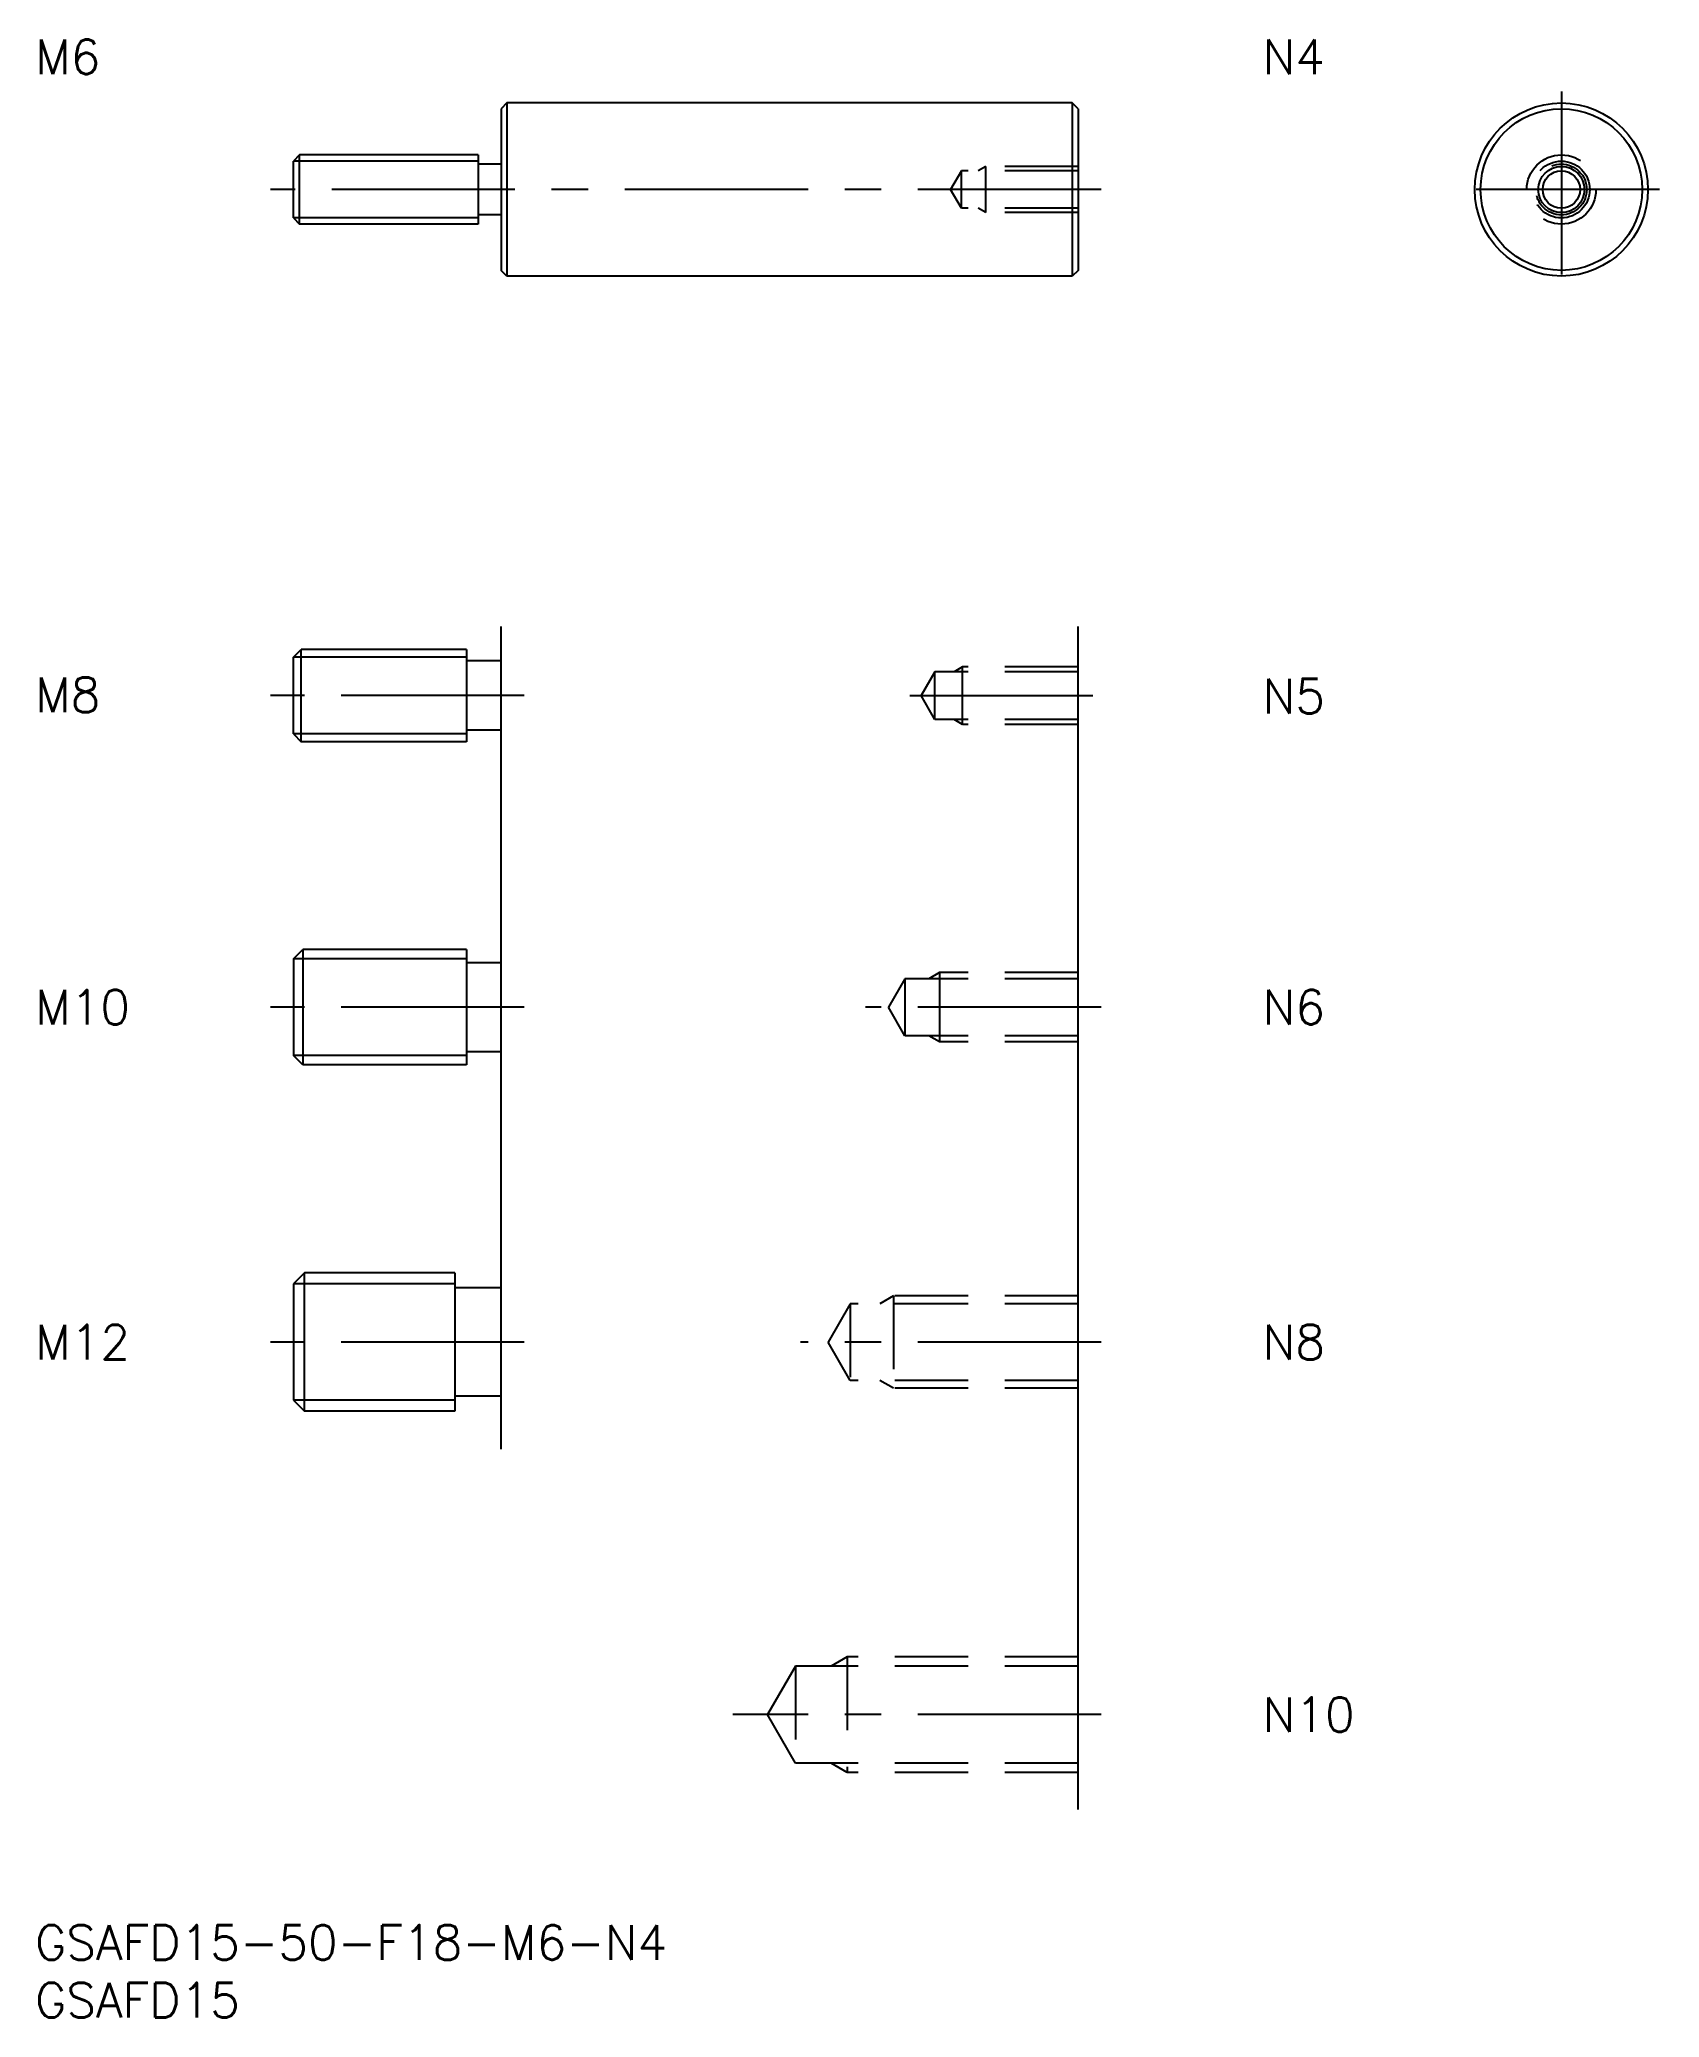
# Model space of a CAD drawing. Extents: x 0 to 141, y -8 to 163.
import ezdxf

# ---------------------------------------------------------------- set-up
doc = ezdxf.new("R2010")
doc.units = 0
doc.header["$LTSCALE"] = 0.5
doc.linetypes.add('CENTER', pattern=[50.8, 31.75, -6.35, 6.35, -6.35])
doc.linetypes.add('DASHED', pattern=[19.05, 12.7, -6.35])
for name, color, linetype in [('MSM_CENTER', 1, 'CENTER'), ('MSM_CONTINUOUS', 7, 'CONTINUOUS'), ('MSM_DASHED', 4, 'DASHED'), ('MSM_NARROW', 5, 'CONTINUOUS'), ('MSM_PART_NUMBER', 7, 'CONTINUOUS')]:
    doc.layers.add(name, color=color, linetype=linetype)
doc.styles.get("Standard").update_dxf_attribs({"font": 'txt.shx', "height": 3, "bigfont": 'bigfont.shx'})

# ---------------------------------------------------------------- blocks, each defined once
blk = doc.blocks.new('*U38')
at = {"layer": 'MSM_PART_NUMBER'}
blk.add_text('GSAFD15-50-F18-M6-N4', height=3, dxfattribs=at).set_placement((0, -3))
blk = doc.blocks.new('*U39')
at = {"layer": 'MSM_PART_NUMBER'}
blk.add_text('GSAFD15', height=3, dxfattribs=at).set_placement((0, -8))
blk = doc.blocks.new('*U40')
at = {"layer": 'MSM_PART_NUMBER'}
blk.add_text('N5', height=3, dxfattribs=at).set_placement((106.39, 104.97))
blk = doc.blocks.new('*U41')
at = {"layer": 'MSM_PART_NUMBER'}
blk.add_text('N8', height=3, dxfattribs=at).set_placement((106.39, 49.01))
blk = doc.blocks.new('*U42')
at = {"layer": 'MSM_PART_NUMBER'}
blk.add_text('M8', height=3, dxfattribs=at).set_placement((0, 105.08))
blk = doc.blocks.new('*U43')
at = {"layer": 'MSM_PART_NUMBER'}
blk.add_text('M6', height=3, dxfattribs=at).set_placement((0, 160.34))
blk = doc.blocks.new('*U44')
at = {"layer": 'MSM_PART_NUMBER'}
blk.add_text('N4', height=3, dxfattribs=at).set_placement((106.39, 160.34))
blk = doc.blocks.new('*U45')
at = {"layer": 'MSM_PART_NUMBER'}
blk.add_text('M10', height=3, dxfattribs=at).set_placement((0, 78.01))
blk = doc.blocks.new('*U46')
at = {"layer": 'MSM_PART_NUMBER'}
blk.add_text('N6', height=3, dxfattribs=at).set_placement((106.39, 78.01))
blk = doc.blocks.new('*U47')
at = {"layer": 'MSM_PART_NUMBER'}
blk.add_text('M12', height=3, dxfattribs=at).set_placement((0, 49.01))
blk = doc.blocks.new('*U48')
at = {"layer": 'MSM_PART_NUMBER'}
blk.add_text('N10', height=3, dxfattribs=at).set_placement((106.39, 16.73))

msp = doc.modelspace()

# ---------------------------------------------------------------- linework, layer by layer
at = {"layer": 'MSM_CENTER'}
for p, q in [((132.28, 158.85), (132.28, 141.85)), ((92.39, 150.35), (20.39, 150.35)), ((140.78, 150.35), (123.78, 150.35)), ((42.39, 106.51), (20.39, 106.51)), ((75.8, 106.51), (92.39, 106.51)), ((42.39, 79.51), (20.39, 79.51)), ((92.39, 79.51), (71.97, 79.51)), ((42.39, 50.51), (20.39, 50.51)), ((92.39, 50.51), (66.33, 50.51)), ((92.39, 18.23), (60.47, 18.23))]:
    msp.add_line(p, q, dxfattribs=at)
at = {"layer": 'MSM_CONTINUOUS'}
for p, q in [((40.89, 157.85), (40.39, 157.35)), ((89.89, 157.85), (40.89, 157.85)), ((40.89, 157.85), (40.89, 142.85)), ((90.39, 157.35), (89.89, 157.85)), ((89.89, 157.85), (89.89, 142.85)), ((40.39, 157.35), (40.39, 143.35)), ((90.39, 157.35), (90.39, 143.35)), ((22.93, 153.35), (22.39, 152.81)), ((22.39, 147.89), (22.39, 152.81)), ((38.39, 153.35), (22.93, 153.35)), ((22.93, 147.35), (22.93, 153.35)), ((38.39, 153.35), (38.39, 147.35)), ((40.39, 152.55), (38.39, 152.55)), ((22.39, 147.89), (22.93, 147.35)), ((40.39, 148.15), (38.39, 148.15)), ((38.39, 147.35), (22.93, 147.35)), ((40.89, 142.85), (40.39, 143.35)), ((89.89, 142.85), (40.89, 142.85)), ((90.39, 143.35), (89.89, 142.85)), ((40.39, 41.22), (40.39, 112.51)), ((90.39, 10), (90.39, 112.51)), ((22.39, 109.83), (23.07, 110.51)), ((22.39, 103.19), (22.39, 109.83)), ((37.39, 110.51), (23.07, 110.51)), ((23.07, 102.51), (23.07, 110.51)), ((37.39, 110.51), (37.39, 102.51)), ((40.39, 109.51), (37.39, 109.51)), ((22.39, 103.19), (23.07, 102.51)), ((40.39, 103.51), (37.39, 103.51)), ((37.39, 102.51), (23.07, 102.51)), ((22.39, 83.7), (23.2, 84.51)), ((37.39, 84.51), (23.2, 84.51)), ((23.2, 84.51), (23.2, 74.51)), ((37.39, 84.51), (37.39, 74.51)), ((22.39, 83.7), (22.39, 75.32)), ((40.39, 83.36), (37.39, 83.36)), ((40.39, 75.66), (37.39, 75.66)), ((23.2, 74.51), (22.39, 75.32)), ((37.39, 74.51), (23.2, 74.51)), ((23.34, 56.51), (22.39, 55.56)), ((22.39, 55.56), (22.39, 45.46)), ((36.39, 56.51), (23.34, 56.51)), ((23.34, 44.51), (23.34, 56.51)), ((36.39, 56.51), (36.39, 44.51)), ((40.39, 55.21), (36.39, 55.21)), ((22.39, 45.46), (23.34, 44.51)), ((40.39, 45.81), (36.39, 45.81)), ((36.39, 44.51), (23.34, 44.51))]:
    msp.add_line(p, q, dxfattribs=at)
for radius in [7.5, 7, 1.62]:
    msp.add_circle((132.28, 150.35), radius, dxfattribs=at)
at = {"layer": 'MSM_DASHED'}
for p, q in [((80.29, 151.97), (79.35, 150.35)), ((90.39, 151.97), (80.29, 151.97)), ((80.29, 148.73), (80.29, 151.97)), ((82.39, 152.35), (81.73, 151.97)), ((90.39, 152.35), (82.39, 152.35)), ((82.39, 148.35), (82.39, 152.35)), ((80.29, 148.73), (79.35, 150.35)), ((90.39, 148.73), (80.29, 148.73)), ((82.39, 148.35), (81.73, 148.73)), ((90.39, 148.35), (82.39, 148.35)), ((77.99, 108.58), (76.8, 106.51)), ((90.39, 108.58), (77.99, 108.58)), ((77.99, 104.44), (77.99, 108.58)), ((80.39, 109.01), (79.64, 108.58)), ((90.39, 109.01), (80.39, 109.01)), ((80.39, 104.01), (80.39, 109.01)), ((77.99, 104.44), (76.8, 106.51)), ((90.39, 104.44), (77.99, 104.44)), ((80.39, 104.01), (79.64, 104.44)), ((90.39, 104.01), (80.39, 104.01)), ((78.39, 82.51), (77.45, 81.97)), ((90.39, 82.51), (78.39, 82.51)), ((78.39, 82.51), (78.39, 76.51)), ((75.39, 81.97), (73.97, 79.51)), ((90.39, 81.97), (75.39, 81.97)), ((75.39, 81.97), (75.39, 77.05)), ((75.39, 77.05), (73.97, 79.51)), ((90.39, 77.05), (75.39, 77.05)), ((78.39, 76.51), (77.45, 77.05)), ((90.39, 76.51), (78.39, 76.51)), ((70.64, 53.83), (68.72, 50.51)), ((70.64, 53.83), (70.64, 47.19)), ((90.39, 53.83), (70.64, 53.83)), ((74.39, 54.51), (73.22, 53.83)), ((74.39, 54.51), (74.39, 46.51)), ((90.39, 54.51), (74.39, 54.51)), ((70.64, 47.19), (68.72, 50.51)), ((90.39, 47.19), (70.64, 47.19)), ((74.39, 46.51), (73.22, 47.19)), ((90.39, 46.51), (74.39, 46.51)), ((65.89, 22.42), (63.47, 18.23)), ((65.89, 22.42), (65.89, 14.04)), ((90.39, 22.42), (65.89, 22.42)), ((70.39, 23.23), (68.98, 22.42)), ((70.39, 23.23), (70.39, 13.23)), ((90.39, 23.23), (70.39, 23.23)), ((65.89, 14.04), (63.47, 18.23)), ((90.39, 14.04), (65.89, 14.04)), ((70.39, 13.23), (68.98, 14.04)), ((90.39, 13.23), (70.39, 13.23))]:
    msp.add_line(p, q, dxfattribs=at)
for radius in [3, 2.46, 2.2]:
    msp.add_circle((132.28, 150.35), radius, dxfattribs=at)
at = {"layer": 'MSM_NARROW'}
for p, q in [((38.39, 152.81), (22.39, 152.81)), ((38.39, 147.89), (22.39, 147.89)), ((37.39, 109.83), (22.39, 109.83)), ((37.39, 103.19), (22.39, 103.19)), ((37.39, 83.7), (22.39, 83.7)), ((37.39, 75.32), (22.39, 75.32)), ((36.39, 55.56), (22.39, 55.56)), ((36.39, 45.46), (22.39, 45.46))]:
    msp.add_line(p, q, dxfattribs=at)
msp.add_circle((132.28, 150.35), 2, dxfattribs=at)

# ---------------------------------------------------------------- block references
at = {"layer": 'MSM_CONTINUOUS'}
for name in ['*U43', '*U44', '*U42', '*U40', '*U45', '*U46', '*U47', '*U41', '*U48', '*U38', '*U39']:
    msp.add_blockref(name, (0, 0), dxfattribs=at)

doc.saveas('drawing.dxf')
